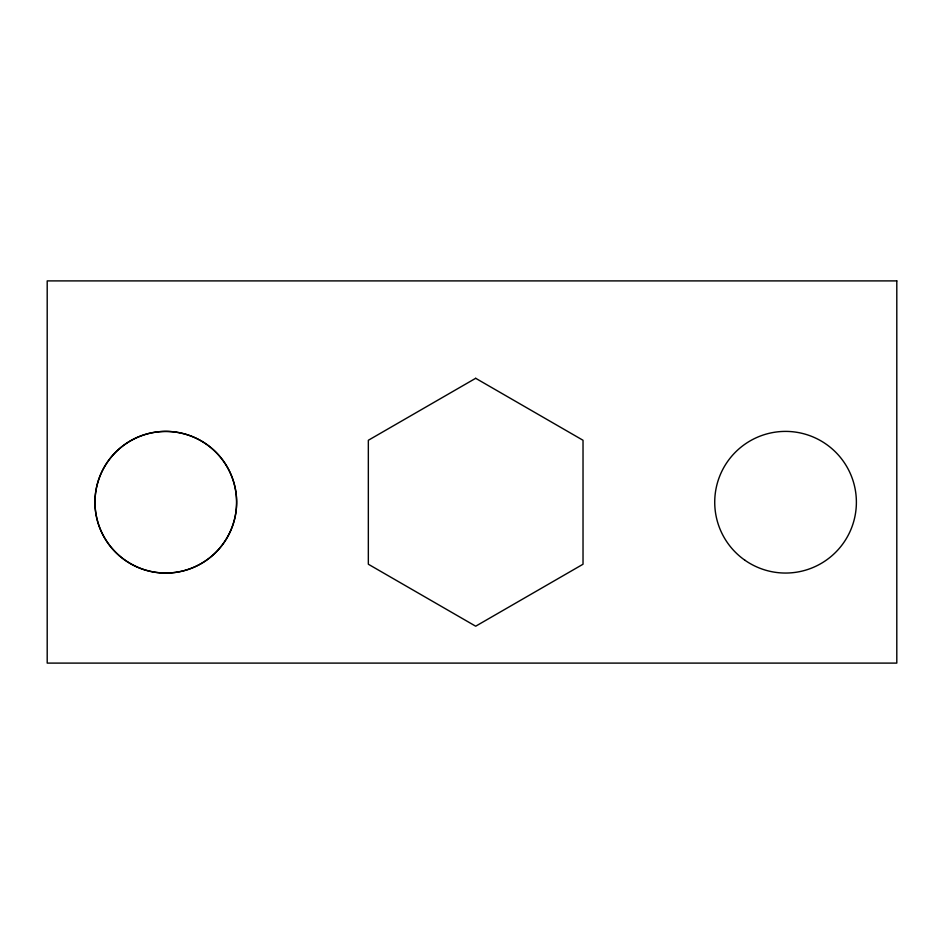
<?xml version="1.0" encoding="UTF-8"?>
<svg xmlns="http://www.w3.org/2000/svg" width="944" height="944" viewBox="0 0 944 944"><rect width="100%" height="100%" fill="white"/><g stroke="black" fill="none" stroke-linecap="round" stroke-linejoin="round"><path stroke-width="1.42" d="M475.682 378.296L368.337 440.27L368.337 564.229L475.682 626.202L583.026 564.229L583.026 440.27L475.682 378.296M896.8 280.899L47.2 280.899L47.2 663.101L896.8 663.101L896.8 280.899M119.298 555.686A70.835 70.835 0 0 0 235.316 515.802A70.835 70.835 0 0 0 142.756 435.243A70.835 70.835 0 0 0 119.286 555.65A70.835 70.835 0 0 0 235.304 515.766A70.835 70.835 0 0 0 142.768 435.267A70.835 70.835 0 0 0 119.298 555.686M745.005 560.299A70.835 70.835 0 0 0 856.125 508.297A70.835 70.835 0 0 0 755.519 438.075A70.835 70.835 0 0 0 745.005 560.299"/></g></svg>
